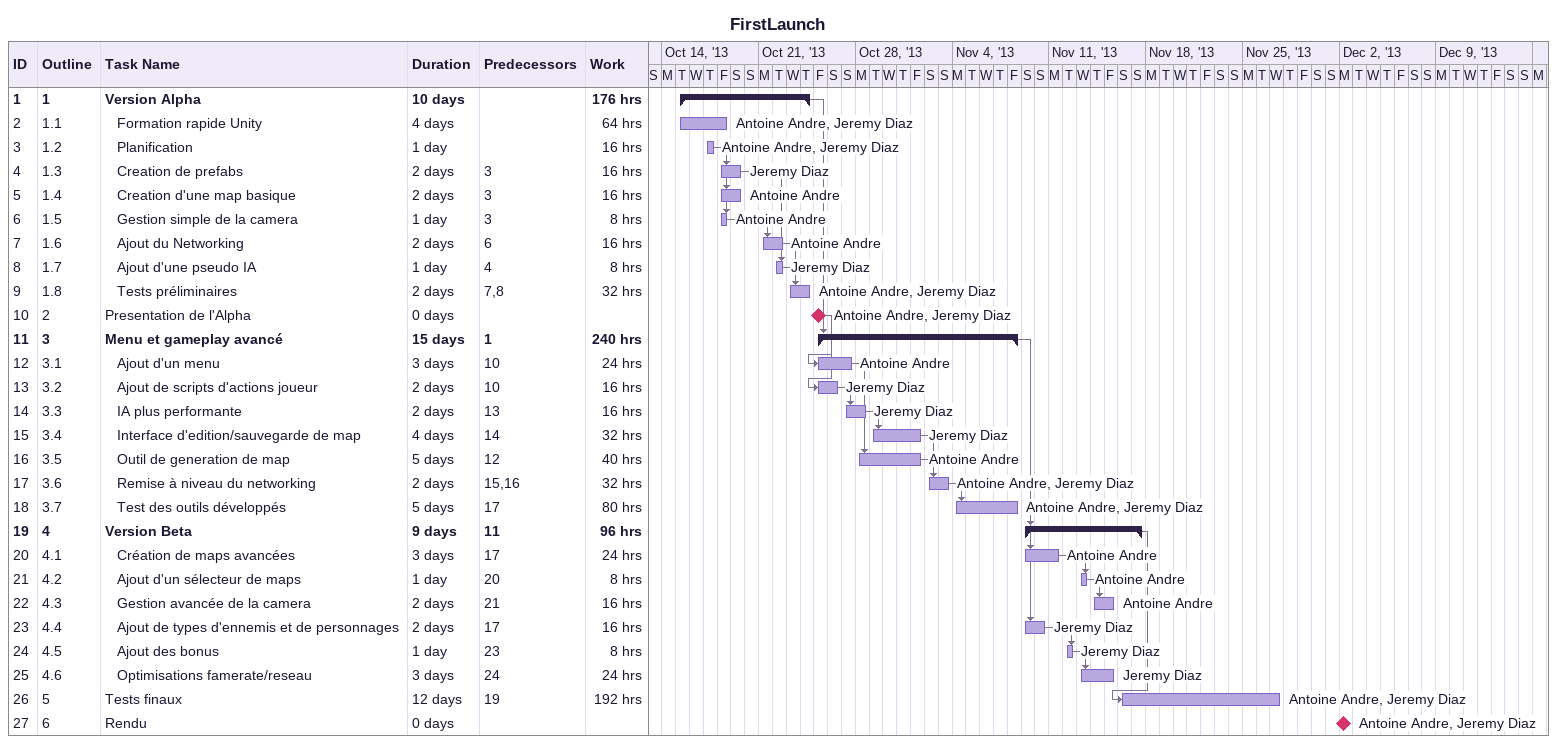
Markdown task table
FirstLaunch

| ID | WBS | Task | Duration | Start | Finish | Predecessors | Resources | Work (h) |
|---|---|---|---|---|---|---|---|---|
| 1 | 1 | **Version Alpha** | 10d | 2013-10-15 | 2013-10-24 |  |  | 176 |
| 2 | 1.1 | Formation rapide Unity | 4d | 2013-10-15 | 2013-10-18 |  | Antoine Andre, Jeremy Diaz | 64 |
| 3 | 1.2 | Planification | 1d | 2013-10-17 | 2013-10-17 |  | Antoine Andre, Jeremy Diaz | 16 |
| 4 | 1.3 | Creation de prefabs | 2d | 2013-10-18 | 2013-10-19 | 3 | Jeremy Diaz | 16 |
| 5 | 1.4 | Creation d'une map basique | 2d | 2013-10-18 | 2013-10-19 | 3 | Antoine Andre | 16 |
| 6 | 1.5 | Gestion simple de la camera | 1d | 2013-10-18 | 2013-10-18 | 3 | Antoine Andre | 8 |
| 7 | 1.6 | Ajout du Networking | 2d | 2013-10-21 | 2013-10-22 | 6 | Antoine Andre | 16 |
| 8 | 1.7 | Ajout d'une pseudo IA | 1d | 2013-10-22 | 2013-10-22 | 4 | Jeremy Diaz | 8 |
| 9 | 1.8 | Tests préliminaires | 2d | 2013-10-23 | 2013-10-24 | 7, 8 | Antoine Andre, Jeremy Diaz | 32 |
| 10 | 2 | Presentation de l'Alpha | 0d | 2013-10-25 | 2013-10-25 |  | Antoine Andre, Jeremy Diaz |  |
| 11 | 3 | **Menu et gameplay avancé** | 15d | 2013-10-25 | 2013-11-08 | 1 |  | 240 |
| 12 | 3.1 | Ajout d'un menu | 3d | 2013-10-25 | 2013-10-27 | 10 | Antoine Andre | 24 |
| 13 | 3.2 | Ajout de scripts d'actions joueur | 2d | 2013-10-25 | 2013-10-26 | 10 | Jeremy Diaz | 16 |
| 14 | 3.3 | IA plus performante | 2d | 2013-10-27 | 2013-10-28 | 13 | Jeremy Diaz | 16 |
| 15 | 3.4 | Interface d'edition/sauvegarde de map | 4d | 2013-10-29 | 2013-11-01 | 14 | Jeremy Diaz | 32 |
| 16 | 3.5 | Outil de generation de map | 5d | 2013-10-28 | 2013-11-01 | 12 | Antoine Andre | 40 |
| 17 | 3.6 | Remise à niveau du networking | 2d | 2013-11-02 | 2013-11-03 | 15, 16 | Antoine Andre, Jeremy Diaz | 32 |
| 18 | 3.7 | Test des outils développés | 5d | 2013-11-04 | 2013-11-08 | 17 | Antoine Andre, Jeremy Diaz | 80 |
| 19 | 4 | **Version Beta** | 9d | 2013-11-09 | 2013-11-17 | 11 |  | 96 |
| 20 | 4.1 | Création de maps avancées | 3d | 2013-11-09 | 2013-11-11 | 17 | Antoine Andre | 24 |
| 21 | 4.2 | Ajout d'un sélecteur de maps | 1d | 2013-11-13 | 2013-11-13 | 20 | Antoine Andre | 8 |
| 22 | 4.3 | Gestion avancée de la camera | 2d | 2013-11-14 | 2013-11-15 | 21 | Antoine Andre | 16 |
| 23 | 4.4 | Ajout de types d'ennemis et de personnages | 2d | 2013-11-09 | 2013-11-10 | 17 | Jeremy Diaz | 16 |
| 24 | 4.5 | Ajout des bonus | 1d | 2013-11-12 | 2013-11-12 | 23 | Jeremy Diaz | 8 |
| 25 | 4.6 | Optimisations famerate/reseau | 3d | 2013-11-13 | 2013-11-15 | 24 | Jeremy Diaz | 24 |
| 26 | 5 | Tests finaux | 12d | 2013-11-16 | 2013-11-27 | 19 | Antoine Andre, Jeremy Diaz | 192 |
| 27 | 6 | Rendu | 0d | 2013-12-02 | 2013-12-02 |  | Antoine Andre, Jeremy Diaz |  |
